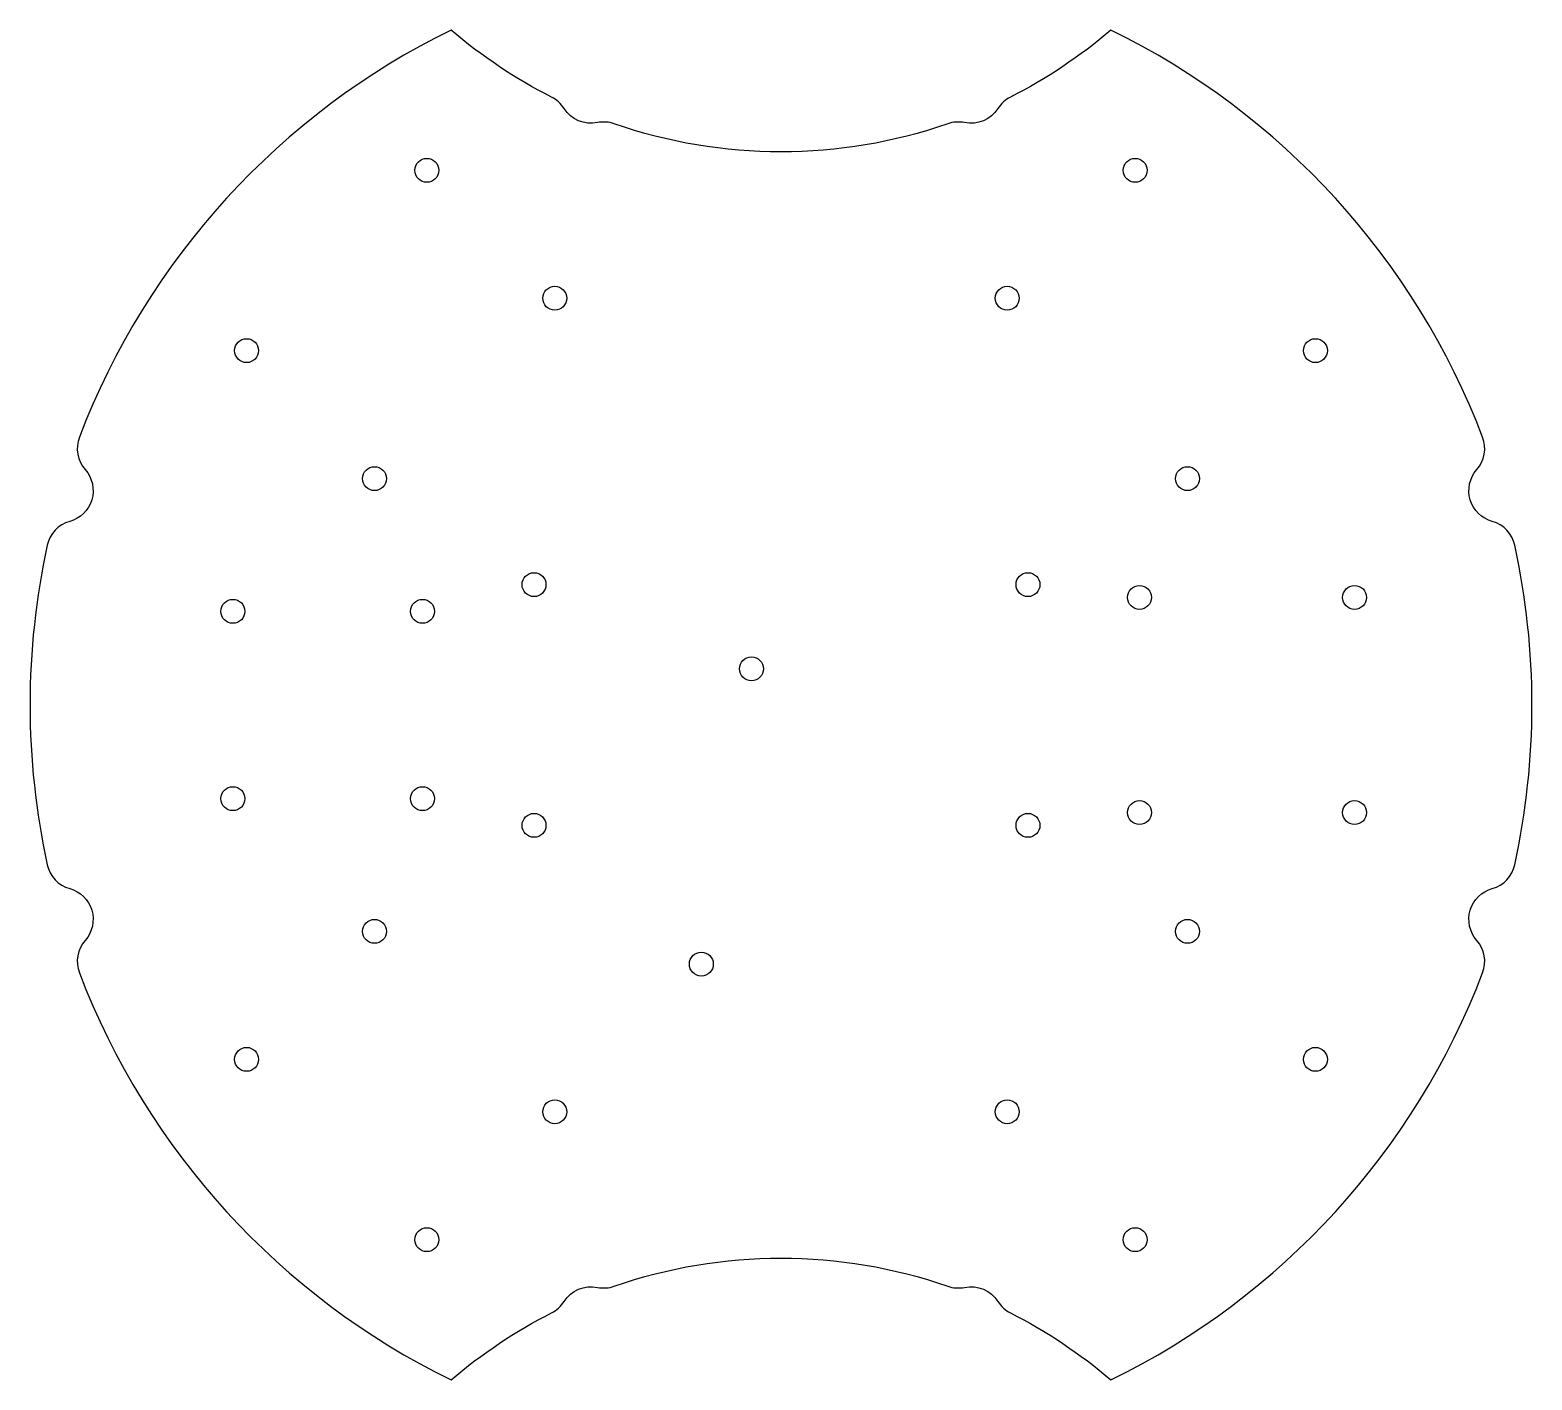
# Model space of a CAD drawing. Header units: millimetres. Extents: x -94 to 94, y -85 to 85.
import ezdxf

# ---------------------------------------------------------------- set-up
doc = ezdxf.new("R2010")
doc.units = ezdxf.units.MM

msp = doc.modelspace()

# ---------------------------------------------------------------- linework, layer by layer
msp.add_lwpolyline([(23.05, 73.06, 0.135079), (20.93, 72.92, -0.168888), (-20.93, 72.92, 0.135079), (-23.05, 73.06, -0.311643), (-27.23, 74.84, 0.135079), (-28.81, 76.27, -0.059674), (-41.42, 84.68, 0.190104), (-88.07, 33.6, 0.278149), (-87.34, 29.53, -0.55284), (-89.28, 23.04, 0.278149), (-92.11, 20.04, 0.1075), (-92.11, -20.04, 0.278149), (-89.28, -23.04, -0.55284), (-87.34, -29.53, 0.278149), (-88.07, -33.6, 0.190104), (-41.42, -84.68, -0.059674), (-28.81, -76.27, 0.135079), (-27.23, -74.84, -0.311643), (-23.05, -73.06, 0.135079), (-20.93, -72.92, -0.168888), (20.93, -72.92, 0.135079), (23.05, -73.06, -0.311643), (27.23, -74.84, 0.135079), (28.81, -76.27, -0.059674), (41.42, -84.68, 0.190104), (88.07, -33.6, 0.278149), (87.34, -29.53, -0.55284), (89.28, -23.04, 0.278149), (92.11, -20.04, 0.1075), (92.11, 20.04, 0.278149), (89.28, 23.04, -0.55284), (87.34, 29.53, 0.278149), (88.07, 33.6, 0.190104), (41.42, 84.68, -0.059674), (28.81, 76.27, 0.135079), (27.23, 74.84, -0.311643)], format="xyb", close=True)
for centre in [(-44.46, 67.08), (44.46, 67.08), (-28.4, 51.03), (28.4, 51.03), (-67.08, 44.46), (67.08, 44.46), (-51.03, 28.4), (51.03, 28.4), (-31, 15.1), (31, 15.1), (-68.8, 11.75), (-45, 11.75), (45, 13.5), (72, 13.5), (-3.71, 4.54), (-68.8, -11.75), (-45, -11.75), (45, -13.5), (72, -13.5), (-31, -15.1), (31, -15.1), (-51.03, -28.4), (51.03, -28.4), (-10, -32.5), (-67.08, -44.46), (67.08, -44.46), (-28.4, -51.03), (28.4, -51.03), (-44.46, -67.08), (44.46, -67.08)]:
    msp.add_circle(centre, 1.5)

doc.saveas('drawing.dxf')
